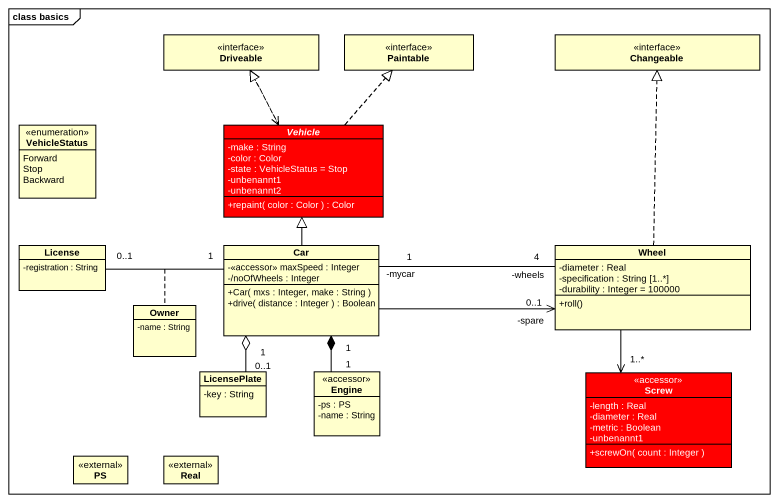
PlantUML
@startuml
mainframe class basics
hide circle
hide empty members
skinparam classAttributeIconSize 0
interface Driveable
interface Paintable
interface Changeable
enum VehicleStatus {
  Forward
  Stop
  Backward
}
abstract class Vehicle #FF0000 {
  -make : String
  -color : Color
  -state : VehicleStatus = Stop
  -unbenannt1
  -unbenannt2
  +repaint( color : Color ) : Color
}
class License {
  -registration : String
}
class Car {
  -<<accessor>> maxSpeed : Integer
  -/noOfWheels : Integer
  +Car( mxs : Integer, make : String )
  +drive( distance : Integer ) : Boolean
}
class Wheel {
  -diameter : Real
  -specification : String [1..*]
  -durability : Integer = 100000
  +roll()
}
class Owner {
  -name : String
}
class LicensePlate {
  -key : String
}
class Engine <<accessor>> {
  -ps : PS
  -name : String
}
class Screw <<accessor>> #FF0000 {
  -length : Real
  -diameter : Real
  -metric : Boolean
  -unbenannt1
  +screwOn( count : Integer )
}
class PS <<external>>
class Real <<external>>
Driveable ..> Vehicle
Vehicle .up.|> Driveable
Vehicle .up.|> Paintable
Car -up-|> Vehicle
Car "1" -left- "0..1" License
(Car, License) .. Owner
Car -right-> "-spare\n0..1" Wheel
Car "-mycar\n1" -right- "-wheels\n4" Wheel
Car "1" o-- "0..1" LicensePlate
Car "1" *-- "1" Engine
Wheel .up.|> Changeable
Wheel --> "1..*" Screw
@enduml
